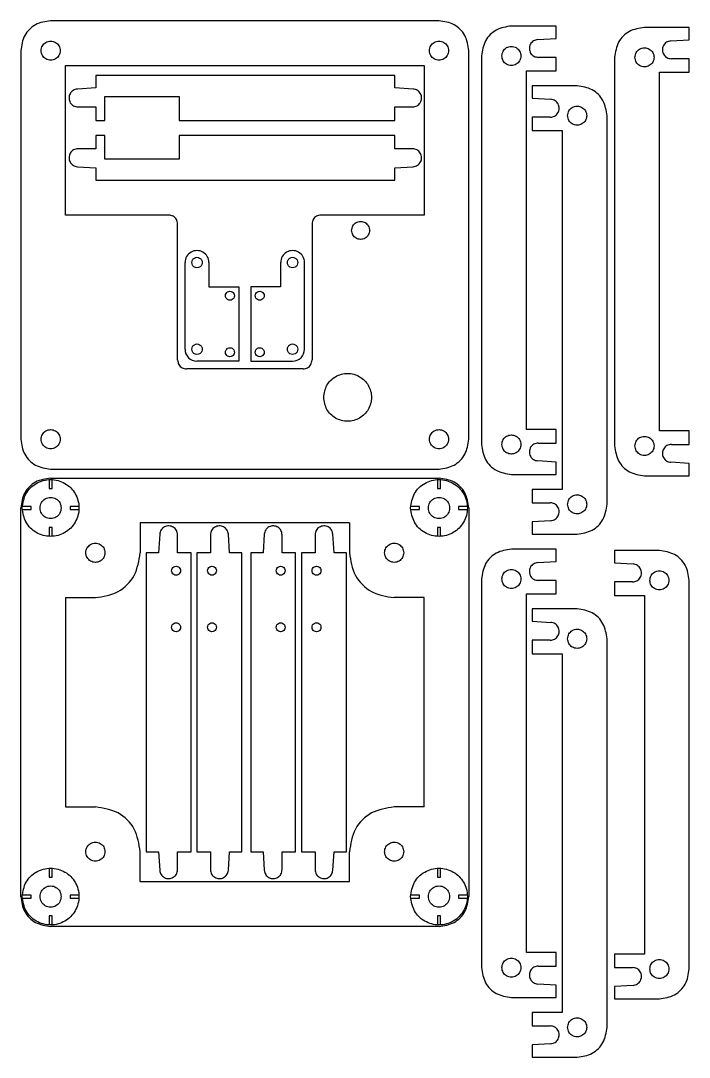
# Model space of a CAD drawing. Extents: x -26 to 428, y 50 to 398.
# Drawn here: x -26.1 to 197.5, y 50 to 396.5 of the extents above; entities that cross this region are included whole.
import ezdxf

# ---------------------------------------------------------------- set-up
doc = ezdxf.new("R2010")
doc.units = 0
doc.layers.get('0').update_dxf_attribs({"linetype": 'CONTINUOUS'})
doc.layers.add('ENGRAVE1', color=4, linetype='CONTINUOUS')
doc.layers.add('ENGRAVE2', color=3, linetype='CONTINUOUS')

msp = doc.modelspace()

# ---------------------------------------------------------------- linework, layer by layer
for p, q in [((113.79, 396.49), (-16.11, 396.49)), ((152.99, 394.73), (138, 394.73)), ((152.99, 390.59), (152.99, 394.73)), ((197.49, 394.26), (182.5, 394.26)), ((197.49, 390.13), (197.49, 394.26)), ((146.82, 390.23), (152.99, 390.59)), ((191.32, 389.76), (197.49, 390.13)), ((-26.1, 386.5), (-26.1, 256.6)), ((123.78, 256.6), (123.78, 386.5)), ((128.01, 384.74), (128.01, 254.84)), ((-11.11, 381.5), (108.79, 381.5)), ((-11.11, 331.55), (-11.11, 381.5)), ((108.79, 381.5), (108.79, 331.55)), ((152.99, 384.24), (147, 384.24)), ((152.99, 379.74), (152.99, 384.24)), ((172.51, 384.27), (172.51, 254.37)), ((197.49, 383.77), (191.49, 383.77)), ((197.49, 379.27), (197.49, 383.77)), ((98.97, 378.16), (-0.95, 378.16)), ((-0.95, 378.16), (-0.95, 374.03)), ((98.97, 374.03), (98.97, 378.16)), ((143, 259.84), (143, 379.74)), ((143, 379.74), (152.99, 379.74)), ((187.5, 259.37), (187.5, 379.27)), ((187.5, 379.27), (197.49, 379.27)), ((159.99, 374.75), (145, 374.75)), ((145, 374.75), (145, 370.61)), ((-0.95, 374.03), (-7.13, 373.66)), ((2.05, 363.17), (2.05, 371.17)), ((2.05, 371.17), (26.92, 371.17)), ((26.92, 371.17), (26.92, 363.17)), ((105.14, 373.66), (98.97, 374.03)), ((-6.95, 367.67), (-0.95, 367.67)), ((-0.95, 367.67), (-0.95, 363.17)), ((98.97, 363.17), (98.97, 367.67)), ((98.97, 367.67), (104.96, 367.67)), ((145, 370.61), (151.17, 370.24)), ((150.99, 364.25), (145, 364.25)), ((145, 364.25), (145, 359.76)), ((169.98, 234.86), (169.98, 364.75)), ((-0.95, 363.17), (2.05, 363.17)), ((26.92, 363.17), (98.97, 363.17)), ((2.05, 358.18), (-0.95, 358.18)), ((-0.95, 358.18), (-0.95, 353.68)), ((2.05, 350.18), (2.05, 358.18)), ((98.97, 358.18), (26.92, 358.18)), ((26.92, 358.18), (26.92, 350.18)), ((98.97, 353.68), (98.97, 358.18)), ((145, 359.76), (154.99, 359.76)), ((154.99, 359.76), (154.99, 239.85)), ((-0.95, 353.68), (-6.95, 353.68)), ((104.96, 353.68), (98.97, 353.68)), ((26.92, 350.18), (2.05, 350.18)), ((-7.13, 347.69), (-0.95, 347.32)), ((-0.95, 347.32), (-0.95, 343.19)), ((98.97, 347.32), (105.14, 347.69)), ((98.97, 343.19), (98.97, 347.32)), ((-0.95, 343.19), (98.97, 343.19)), ((23.36, 331.55), (-11.11, 331.55)), ((108.79, 331.55), (74.32, 331.55)), ((26.36, 283.08), (26.36, 328.55)), ((71.32, 328.55), (71.32, 283.08)), ((28.86, 286.69), (28.86, 315.67)), ((36.85, 315.67), (36.85, 307.56)), ((60.83, 315.67), (60.83, 307.56)), ((68.82, 286.69), (68.82, 315.67)), ((36.85, 307.56), (46.84, 307.56)), ((46.84, 307.56), (46.84, 282.69)), ((60.83, 307.56), (50.84, 307.56)), ((50.84, 307.56), (50.84, 282.69)), ((46.84, 282.69), (32.85, 282.69)), ((50.84, 282.69), (64.83, 282.69)), ((68.33, 280.09), (29.36, 280.09)), ((152.99, 259.84), (143, 259.84)), ((152.99, 255.34), (152.99, 259.84)), ((197.49, 259.37), (187.5, 259.37)), ((197.49, 254.87), (197.49, 259.37)), ((147, 255.34), (152.99, 255.34)), ((191.49, 254.87), (197.49, 254.87)), ((-16.11, 246.61), (113.79, 246.61)), ((152.99, 248.98), (146.82, 249.35)), ((152.99, 244.85), (152.99, 248.98)), ((197.49, 248.52), (191.32, 248.88)), ((197.49, 244.38), (197.49, 248.52)), ((-16.61, 243.1), (-16.61, 240.12)), ((-16.11, 243.62), (113.79, 243.62)), ((-15.61, 240.12), (-15.61, 243.1)), ((113.29, 243.1), (113.29, 240.12)), ((114.29, 240.12), (114.29, 243.1)), ((138, 244.85), (152.99, 244.85)), ((182.5, 244.38), (197.49, 244.38)), ((-16.61, 240.12), (-15.61, 240.12)), ((113.29, 240.12), (114.29, 240.12)), ((154.99, 239.85), (145, 239.85)), ((145, 239.85), (145, 235.36)), ((-26.1, 103.73), (-26.1, 233.62)), ((-22.6, 234.12), (-25.59, 234.12)), ((-25.59, 233.12), (-22.6, 233.12)), ((-22.6, 233.12), (-22.6, 234.12)), ((-6.63, 234.12), (-9.61, 234.12)), ((-9.61, 234.12), (-9.61, 233.12)), ((-9.61, 233.12), (-6.63, 233.12)), ((107.29, 234.12), (104.31, 234.12)), ((104.31, 233.12), (107.29, 233.12)), ((107.29, 233.12), (107.29, 234.12)), ((123.27, 234.12), (120.28, 234.12)), ((120.28, 234.12), (120.28, 233.12)), ((120.28, 233.12), (123.27, 233.12)), ((123.78, 233.62), (123.78, 103.73)), ((145, 235.36), (150.99, 235.36)), ((151.17, 229.37), (145, 229)), ((145, 229), (145, 224.87)), ((-15.61, 227.13), (-16.61, 227.13)), ((-16.61, 227.13), (-16.61, 224.14)), ((-15.61, 224.14), (-15.61, 227.13)), ((83.81, 228.63), (13.87, 228.63)), ((13.87, 228.63), (13.87, 218.64)), ((83.81, 228.63), (83.81, 218.64)), ((114.29, 227.13), (113.29, 227.13)), ((113.29, 227.13), (113.29, 224.14)), ((114.29, 224.14), (114.29, 227.13)), ((20.37, 224.81), (20, 218.64)), ((26.36, 218.64), (26.36, 224.63)), ((37.35, 224.63), (37.35, 218.64)), ((43.71, 218.64), (43.34, 224.81)), ((55.34, 224.81), (54.97, 218.64)), ((61.33, 218.64), (61.33, 224.63)), ((72.32, 224.63), (72.32, 218.64)), ((78.68, 218.64), (78.31, 224.81)), ((145, 224.87), (159.99, 224.87)), ((20, 218.64), (15.87, 218.64)), ((15.87, 218.64), (15.87, 118.72)), ((30.86, 218.64), (26.36, 218.64)), ((30.86, 118.72), (30.86, 218.64)), ((37.35, 218.64), (32.85, 218.64)), ((32.85, 218.64), (32.85, 118.72)), ((47.84, 218.64), (43.71, 218.64)), ((47.84, 118.72), (47.84, 218.64)), ((54.97, 218.64), (50.84, 218.64)), ((50.84, 218.64), (50.84, 118.72)), ((65.83, 218.64), (61.33, 218.64)), ((65.83, 118.72), (65.83, 218.64)), ((72.32, 218.64), (67.83, 218.64)), ((67.83, 218.64), (67.83, 118.72)), ((82.81, 218.64), (78.68, 218.64)), ((82.81, 118.72), (82.81, 218.64)), ((152.99, 219.87), (138, 219.87)), ((152.99, 215.73), (152.99, 219.87)), ((187.5, 219.4), (172.51, 219.4)), ((172.51, 219.4), (172.51, 215.27)), ((146.82, 215.37), (152.99, 215.73)), ((172.51, 215.27), (178.68, 214.9)), ((128.01, 209.88), (128.01, 79.98)), ((152.99, 209.38), (147, 209.38)), ((152.99, 204.88), (152.99, 209.38)), ((178.5, 208.91), (172.51, 208.91)), ((172.51, 208.91), (172.51, 204.41)), ((197.49, 79.51), (197.49, 209.41)), ((143, 84.98), (143, 204.88)), ((143, 204.88), (152.99, 204.88)), ((-11.11, 203.65), (-11.11, 133.7)), ((-11.11, 203.65), (-1.12, 203.65)), ((108.79, 203.65), (98.8, 203.65)), ((108.79, 133.7), (108.79, 203.65)), ((172.51, 204.41), (182.5, 204.41)), ((182.5, 204.41), (182.5, 84.51)), ((159.99, 199.88), (145, 199.88)), ((145, 199.88), (145, 195.75)), ((145, 195.75), (151.17, 195.38)), ((150.99, 189.39), (145, 189.39)), ((145, 189.39), (145, 184.9)), ((169.98, 60), (169.98, 189.89)), ((145, 184.9), (154.99, 184.9)), ((154.99, 184.9), (154.99, 64.99)), ((-11.11, 133.7), (-1.12, 133.7)), ((108.79, 133.7), (98.8, 133.7)), ((13.87, 108.72), (13.87, 118.72)), ((15.87, 118.72), (20, 118.72)), ((20, 118.72), (20.37, 112.54)), ((26.36, 112.72), (26.36, 118.72)), ((26.36, 118.72), (30.86, 118.72)), ((32.85, 118.72), (37.35, 118.72)), ((37.35, 118.72), (37.35, 112.72)), ((43.34, 112.54), (43.71, 118.72)), ((43.71, 118.72), (47.84, 118.72)), ((50.84, 118.72), (54.97, 118.72)), ((54.97, 118.72), (55.34, 112.54)), ((61.33, 112.72), (61.33, 118.72)), ((61.33, 118.72), (65.83, 118.72)), ((67.83, 118.72), (72.32, 118.72)), ((72.32, 118.72), (72.32, 112.72)), ((78.31, 112.54), (78.68, 118.72)), ((78.68, 118.72), (82.81, 118.72)), ((83.81, 108.72), (83.81, 118.72)), ((-16.61, 113.21), (-16.61, 110.22)), ((-15.61, 110.22), (-15.61, 113.21)), ((113.29, 113.21), (113.29, 110.22)), ((114.29, 110.22), (114.29, 113.21)), ((-16.61, 110.22), (-15.61, 110.22)), ((13.87, 108.72), (83.81, 108.72)), ((113.29, 110.22), (114.29, 110.22)), ((-22.6, 104.23), (-25.59, 104.23)), ((-22.6, 103.23), (-22.6, 104.23)), ((-6.63, 104.23), (-9.61, 104.23)), ((-9.61, 104.23), (-9.61, 103.23)), ((107.29, 104.23), (104.31, 104.23)), ((107.29, 103.23), (107.29, 104.23)), ((123.27, 104.23), (120.28, 104.23)), ((120.28, 104.23), (120.28, 103.23)), ((-25.59, 103.23), (-22.6, 103.23)), ((-9.61, 103.23), (-6.63, 103.23)), ((104.31, 103.23), (107.29, 103.23)), ((120.28, 103.23), (123.27, 103.23)), ((-15.61, 97.23), (-16.61, 97.23)), ((-16.61, 97.23), (-16.61, 94.25)), ((-15.61, 94.25), (-15.61, 97.23)), ((114.29, 97.23), (113.29, 97.23)), ((113.29, 97.23), (113.29, 94.25)), ((114.29, 94.25), (114.29, 97.23)), ((113.79, 93.74), (-16.11, 93.74)), ((152.99, 84.98), (143, 84.98)), ((152.99, 80.48), (152.99, 84.98)), ((182.5, 84.51), (172.51, 84.51)), ((172.51, 84.51), (172.51, 80.01)), ((147, 80.48), (152.99, 80.48)), ((172.51, 80.01), (178.5, 80.01)), ((152.99, 74.12), (146.82, 74.49)), ((152.99, 69.99), (152.99, 74.12)), ((178.68, 74.02), (172.51, 73.65)), ((172.51, 73.65), (172.51, 69.52)), ((138, 69.99), (152.99, 69.99)), ((172.51, 69.52), (187.5, 69.52)), ((154.99, 64.99), (145, 64.99)), ((145, 64.99), (145, 60.5)), ((145, 60.5), (150.99, 60.5)), ((151.17, 54.51), (145, 54.14)), ((145, 54.14), (145, 50)), ((145, 50), (159.99, 50))]:
    msp.add_line(p, q)
at = {"linetype": 'BYBLOCK'}
for centre, radius, start, end in [((32.85, 315.67), 3.99, 359.986, 180.0139), ((64.83, 315.67), 3.99, 359.986, 180.0139), ((32.85, 286.69), 4, 180.014, 269.986), ((64.83, 286.69), 4, 269.986, 359.986)]:
    msp.add_arc(centre, radius, start, end, dxfattribs=at)
for points, knots in [([(-16.11, 396.49), (-17.86, 396.22), (-21.31, 395.68), (-25.28, 391.7), (-25.83, 388.25), (-26.1, 386.5)], [0, 0, 0, 0, 5.224787, 10.294608, 15.519396, 15.519396, 15.519396, 15.519396]), ([(123.78, 386.5), (123.51, 388.25), (122.97, 391.7), (118.99, 395.68), (115.54, 396.22), (113.79, 396.49)], [0, 0, 0, 0, 5.224788, 10.29461, 15.519396, 15.519396, 15.519396, 15.519396]), ([(138, 394.73), (136.25, 394.46), (132.8, 393.91), (128.83, 389.94), (128.29, 386.49), (128.01, 384.74)], [0, 0, 0, 0, 5.224785, 10.294607, 15.519395, 15.519395, 15.519395, 15.519395]), ([(182.5, 394.26), (180.75, 393.99), (177.3, 393.44), (173.32, 389.47), (172.78, 386.02), (172.51, 384.27)], [0, 0, 0, 0, 5.224788, 10.294609, 15.519396, 15.519396, 15.519396, 15.519396]), ([(-19.3, 386.5), (-19.22, 385.94), (-19.04, 384.83), (-17.77, 383.61), (-16.11, 383.15), (-14.43, 383.61), (-13.21, 384.83), (-12.76, 386.5), (-13.21, 388.18), (-14.43, 389.4), (-16.11, 389.85), (-17.77, 389.4), (-19.04, 388.18), (-19.22, 387.07), (-19.3, 386.5)], [0, 0, 0, 0, 1.671345, 3.293113, 4.964454, 6.635795, 8.257564, 9.928909, 11.600254, 13.222023, 14.893363, 16.564705, 18.186473, 19.857818, 19.857818, 19.857818, 19.857818]), ([(110.59, 386.5), (110.68, 385.94), (110.85, 384.83), (112.13, 383.61), (113.79, 383.15), (115.46, 383.61), (116.69, 384.83), (117.14, 386.5), (116.69, 388.18), (115.46, 389.4), (113.79, 389.85), (112.13, 389.4), (110.85, 388.18), (110.68, 387.07), (110.59, 386.5)], [0, 0, 0, 0, 1.671345, 3.293112, 4.964455, 6.635798, 8.257565, 9.92891, 11.600255, 13.222023, 14.893366, 16.564709, 18.186477, 19.857822, 19.857822, 19.857822, 19.857822]), ([(146.82, 390.23), (146.31, 390.12), (145.3, 389.9), (144.23, 388.68), (143.86, 387.14), (144.32, 385.62), (145.46, 384.47), (146.48, 384.32), (147, 384.24)], [0, 0, 0, 0, 1.537983, 3.031807, 4.56979, 6.107774, 7.601598, 9.139581, 9.139581, 9.139581, 9.139581]), ([(191.32, 389.76), (190.8, 389.65), (189.79, 389.43), (188.72, 388.22), (188.36, 386.67), (188.81, 385.16), (189.95, 384), (190.98, 383.85), (191.49, 383.77)], [0, 0, 0, 0, 1.537983, 3.031807, 4.56979, 6.107773, 7.601597, 9.13958, 9.13958, 9.13958, 9.13958]), ([(134.81, 384.74), (134.9, 384.17), (135.07, 383.06), (136.34, 381.84), (138, 381.39), (139.68, 381.84), (140.9, 383.06), (141.35, 384.74), (140.9, 386.41), (139.68, 387.63), (138, 388.09), (136.34, 387.63), (135.07, 386.41), (134.9, 385.3), (134.81, 384.74)], [0, 0, 0, 0, 1.671345, 3.293112, 4.964455, 6.6358, 8.257566, 9.928911, 11.600255, 13.222023, 14.893367, 16.564709, 18.186478, 19.857822, 19.857822, 19.857822, 19.857822]), ([(179.3, 384.27), (179.39, 383.71), (179.57, 382.59), (180.84, 381.37), (182.5, 380.92), (184.18, 381.37), (185.4, 382.59), (185.85, 384.27), (185.4, 385.94), (184.18, 387.16), (182.5, 387.62), (180.84, 387.16), (179.57, 385.94), (179.39, 384.83), (179.3, 384.27)], [0, 0, 0, 0, 1.671345, 3.293112, 4.964457, 6.635802, 8.257569, 9.928913, 11.600258, 13.222024, 14.893369, 16.564714, 18.186481, 19.857825, 19.857825, 19.857825, 19.857825]), ([(169.98, 364.75), (169.71, 366.5), (169.16, 369.95), (165.19, 373.93), (161.74, 374.47), (159.99, 374.75)], [0, 0, 0, 0, 5.224788, 10.294609, 15.519397, 15.519397, 15.519397, 15.519397]), ([(-7.13, 373.66), (-7.64, 373.55), (-8.65, 373.33), (-9.72, 372.12), (-10.08, 370.57), (-9.63, 369.06), (-8.49, 367.9), (-7.47, 367.75), (-6.95, 367.67)], [0, 0, 0, 0, 1.537981, 3.031807, 4.56979, 6.107772, 7.601596, 9.139578, 9.139578, 9.139578, 9.139578]), ([(104.96, 367.67), (105.48, 367.75), (106.5, 367.9), (107.64, 369.06), (108.1, 370.57), (107.74, 372.12), (106.67, 373.33), (105.65, 373.55), (105.14, 373.66)], [0, 0, 0, 0, 1.537985, 3.031809, 4.569789, 6.107773, 7.601599, 9.139585, 9.139585, 9.139585, 9.139585]), ([(151, 364.25), (151.51, 364.33), (152.54, 364.49), (153.68, 365.64), (154.13, 367.16), (153.77, 368.7), (152.7, 369.92), (151.69, 370.13), (151.17, 370.24)], [0, 0, 0, 0, 1.537977, 3.031796, 4.569773, 6.10775, 7.601569, 9.139547, 9.139547, 9.139547, 9.139547]), ([(156.79, 364.75), (156.88, 364.19), (157.05, 363.08), (158.32, 361.86), (159.98, 361.4), (161.66, 361.86), (162.88, 363.08), (163.34, 364.75), (162.88, 366.43), (161.66, 367.65), (159.98, 368.1), (158.32, 367.65), (157.05, 366.43), (156.88, 365.32), (156.79, 364.75)], [0, 0, 0, 0, 1.671345, 3.293111, 4.964456, 6.6358, 8.257567, 9.928912, 11.600257, 13.222024, 14.893369, 16.564714, 18.186481, 19.857825, 19.857825, 19.857825, 19.857825]), ([(-6.95, 353.68), (-7.47, 353.6), (-8.49, 353.45), (-9.63, 352.29), (-10.08, 350.78), (-9.72, 349.23), (-8.65, 348.02), (-7.64, 347.8), (-7.13, 347.69)], [0, 0, 0, 0, 1.537982, 3.031807, 4.569788, 6.107771, 7.601596, 9.139578, 9.139578, 9.139578, 9.139578]), ([(105.14, 347.69), (105.65, 347.8), (106.67, 348.02), (107.74, 349.23), (108.1, 350.78), (107.64, 352.29), (106.5, 353.45), (105.48, 353.6), (104.96, 353.68)], [0, 0, 0, 0, 1.537986, 3.031812, 4.569795, 6.107776, 7.6016, 9.139586, 9.139586, 9.139586, 9.139586]), ([(26.36, 328.55), (26.28, 329.07), (26.11, 330.11), (24.92, 331.3), (23.89, 331.46), (23.36, 331.55)], [0, 0, 0, 0, 1.567493, 3.088487, 4.655973, 4.655973, 4.655973, 4.655973]), ([(74.32, 331.55), (73.8, 331.46), (72.76, 331.3), (71.57, 330.11), (71.41, 329.07), (71.32, 328.55)], [0, 0, 0, 0, 1.567486, 3.08848, 4.655973, 4.655973, 4.655973, 4.655973]), ([(84.56, 326.41), (84.65, 325.88), (84.81, 324.84), (86, 323.69), (87.56, 323.27), (89.13, 323.69), (90.28, 324.84), (90.7, 326.41), (90.28, 327.98), (89.13, 329.13), (87.56, 329.55), (86, 329.13), (84.81, 327.98), (84.65, 326.94), (84.56, 326.41)], [0, 0, 0, 0, 1.567494, 3.088487, 4.655973, 6.223459, 7.744452, 9.311946, 10.879439, 12.400433, 13.967918, 15.535404, 17.056398, 18.623891, 18.623891, 18.623891, 18.623891]), ([(31.11, 315.67), (31.15, 315.36), (31.25, 314.75), (31.95, 314.08), (32.85, 313.84), (33.77, 314.08), (34.44, 314.75), (34.69, 315.67), (34.44, 316.58), (33.77, 317.25), (32.85, 317.5), (31.95, 317.25), (31.25, 316.58), (31.15, 315.98), (31.11, 315.67)], [0, 0, 0, 0, 0.913811, 1.800526, 2.714342, 3.628159, 4.514873, 5.428684, 6.342496, 7.229209, 8.143027, 9.056843, 9.943557, 10.857369, 10.857369, 10.857369, 10.857369]), ([(66.58, 315.67), (66.53, 315.98), (66.43, 316.58), (65.74, 317.25), (64.83, 317.5), (63.91, 317.25), (63.25, 316.58), (63, 315.67), (63.25, 314.75), (63.91, 314.08), (64.83, 313.84), (65.74, 314.08), (66.43, 314.75), (66.53, 315.36), (66.58, 315.67)], [0, 0, 0, 0, 0.913812, 1.800525, 2.714342, 3.628159, 4.514872, 5.428684, 6.342495, 7.229209, 8.143026, 9.056843, 9.943557, 10.857368, 10.857368, 10.857368, 10.857368]), ([(45.34, 304.57), (45.3, 304.83), (45.22, 305.35), (44.62, 305.93), (43.85, 306.14), (43.06, 305.93), (42.49, 305.35), (42.28, 304.57), (42.49, 303.78), (43.06, 303.21), (43.85, 303), (44.62, 303.21), (45.22, 303.78), (45.3, 304.3), (45.34, 304.57)], [0, 0, 0, 0, 0.783486, 1.543738, 2.327228, 3.110718, 3.87097, 4.654456, 5.437942, 6.198194, 6.981684, 7.765174, 8.525425, 9.308911, 9.308911, 9.308911, 9.308911]), ([(52.34, 304.57), (52.38, 304.3), (52.46, 303.78), (53.06, 303.21), (53.84, 303), (54.62, 303.21), (55.19, 303.78), (55.41, 304.57), (55.19, 305.35), (54.62, 305.93), (53.84, 306.14), (53.06, 305.93), (52.46, 305.35), (52.38, 304.83), (52.34, 304.57)], [0, 0, 0, 0, 0.783486, 1.543738, 2.327228, 3.110718, 3.870969, 4.654455, 5.437942, 6.198193, 6.981683, 7.765174, 8.525425, 9.308911, 9.308911, 9.308911, 9.308911]), ([(31.11, 286.69), (31.15, 286.38), (31.25, 285.78), (31.95, 285.11), (32.85, 284.86), (33.77, 285.11), (34.44, 285.78), (34.69, 286.69), (34.44, 287.61), (33.77, 288.28), (32.85, 288.52), (31.95, 288.28), (31.25, 287.61), (31.15, 287), (31.11, 286.69)], [0, 0, 0, 0, 0.913811, 1.800526, 2.714342, 3.62816, 4.514874, 5.428685, 6.342495, 7.229209, 8.143027, 9.056843, 9.943558, 10.857369, 10.857369, 10.857369, 10.857369]), ([(66.58, 286.69), (66.53, 287), (66.43, 287.61), (65.74, 288.28), (64.83, 288.52), (63.91, 288.28), (63.25, 287.61), (63, 286.69), (63.25, 285.78), (63.91, 285.11), (64.83, 284.86), (65.74, 285.11), (66.43, 285.78), (66.53, 286.38), (66.58, 286.69)], [0, 0, 0, 0, 0.913811, 1.800525, 2.714341, 3.628159, 4.514873, 5.428684, 6.342495, 7.229209, 8.143026, 9.056843, 9.943557, 10.857368, 10.857368, 10.857368, 10.857368]), ([(45.34, 285.69), (45.3, 285.96), (45.22, 286.48), (44.62, 287.05), (43.85, 287.26), (43.06, 287.05), (42.49, 286.48), (42.28, 285.69), (42.49, 284.91), (43.06, 284.34), (43.85, 284.12), (44.62, 284.34), (45.22, 284.91), (45.3, 285.43), (45.34, 285.69)], [0, 0, 0, 0, 0.783486, 1.543738, 2.327227, 3.110718, 3.870969, 4.654455, 5.437942, 6.198193, 6.981684, 7.765174, 8.525425, 9.308911, 9.308911, 9.308911, 9.308911]), ([(52.34, 285.69), (52.38, 285.43), (52.46, 284.91), (53.06, 284.34), (53.84, 284.12), (54.62, 284.34), (55.19, 284.91), (55.41, 285.69), (55.19, 286.48), (54.62, 287.05), (53.84, 287.26), (53.06, 287.05), (52.46, 286.48), (52.38, 285.96), (52.34, 285.69)], [0, 0, 0, 0, 0.783486, 1.543738, 2.327228, 3.110718, 3.87097, 4.654456, 5.437942, 6.198194, 6.981683, 7.765174, 8.525425, 9.308911, 9.308911, 9.308911, 9.308911]), ([(26.36, 283.09), (26.44, 282.56), (26.6, 281.53), (27.8, 280.33), (28.83, 280.17), (29.36, 280.09)], [0, 0, 0, 0, 1.567487, 3.088483, 4.65597, 4.65597, 4.65597, 4.65597]), ([(68.33, 280.09), (68.85, 280.17), (69.89, 280.33), (71.08, 281.53), (71.24, 282.56), (71.32, 283.09)], [0, 0, 0, 0, 1.567487, 3.088484, 4.655971, 4.655971, 4.655971, 4.655971]), ([(75.22, 270.6), (75.44, 269.19), (75.87, 266.41), (79.06, 263.35), (83.21, 262.22), (87.4, 263.35), (90.46, 266.41), (91.59, 270.6), (90.46, 274.78), (87.4, 277.84), (83.21, 278.97), (79.06, 277.84), (75.87, 274.78), (75.44, 272), (75.22, 270.6)], [0, 0, 0, 0, 4.179122, 8.234286, 12.413401, 16.592517, 20.647681, 24.826803, 29.005926, 33.06109, 37.240205, 41.41932, 45.474484, 49.653607, 49.653607, 49.653607, 49.653607]), ([(-26.1, 256.61), (-25.83, 254.85), (-25.28, 251.4), (-21.31, 247.43), (-17.86, 246.89), (-16.11, 246.61)], [0, 0, 0, 0, 5.224787, 10.294608, 15.519395, 15.519395, 15.519395, 15.519395]), ([(-19.3, 256.61), (-19.22, 256.04), (-19.04, 254.93), (-17.77, 253.71), (-16.11, 253.26), (-14.43, 253.71), (-13.21, 254.93), (-12.76, 256.61), (-13.21, 258.28), (-14.43, 259.5), (-16.11, 259.95), (-17.77, 259.5), (-19.04, 258.28), (-19.22, 257.17), (-19.3, 256.61)], [0, 0, 0, 0, 1.671345, 3.293113, 4.964454, 6.635795, 8.257564, 9.928909, 11.600254, 13.222023, 14.893363, 16.564705, 18.186474, 19.857819, 19.857819, 19.857819, 19.857819]), ([(110.59, 256.61), (110.68, 256.04), (110.85, 254.93), (112.13, 253.71), (113.79, 253.26), (115.46, 253.71), (116.69, 254.93), (117.14, 256.61), (116.69, 258.28), (115.46, 259.5), (113.79, 259.95), (112.13, 259.5), (110.85, 258.28), (110.68, 257.17), (110.59, 256.61)], [0, 0, 0, 0, 1.671345, 3.293112, 4.964455, 6.635798, 8.257565, 9.92891, 11.600255, 13.222023, 14.893367, 16.564709, 18.186477, 19.857822, 19.857822, 19.857822, 19.857822]), ([(113.79, 246.61), (115.54, 246.89), (118.99, 247.43), (122.97, 251.4), (123.51, 254.85), (123.78, 256.61)], [0, 0, 0, 0, 5.224786, 10.294608, 15.519395, 15.519395, 15.519395, 15.519395]), ([(134.81, 254.84), (134.9, 254.28), (135.07, 253.17), (136.34, 251.95), (138, 251.49), (139.68, 251.95), (140.9, 253.17), (141.35, 254.84), (140.9, 256.52), (139.68, 257.74), (138, 258.19), (136.34, 257.74), (135.07, 256.52), (134.9, 255.4), (134.81, 254.84)], [0, 0, 0, 0, 1.671345, 3.293112, 4.964455, 6.6358, 8.257566, 9.928911, 11.600255, 13.222023, 14.893367, 16.56471, 18.186478, 19.857823, 19.857823, 19.857823, 19.857823]), ([(179.3, 254.37), (179.39, 253.81), (179.57, 252.7), (180.84, 251.48), (182.5, 251.02), (184.18, 251.48), (185.4, 252.7), (185.85, 254.37), (185.4, 256.05), (184.18, 257.27), (182.5, 257.72), (180.84, 257.27), (179.57, 256.05), (179.39, 254.94), (179.3, 254.37)], [0, 0, 0, 0, 1.671345, 3.293112, 4.964456, 6.635801, 8.257567, 9.928912, 11.600257, 13.222024, 14.893368, 16.564712, 18.18648, 19.857825, 19.857825, 19.857825, 19.857825]), ([(128.01, 254.84), (128.29, 253.09), (128.83, 249.64), (132.8, 245.66), (136.25, 245.12), (138, 244.85)], [0, 0, 0, 0, 5.224787, 10.294609, 15.519394, 15.519394, 15.519394, 15.519394]), ([(147, 255.34), (146.48, 255.26), (145.46, 255.11), (144.32, 253.95), (143.86, 252.44), (144.23, 250.89), (145.3, 249.68), (146.31, 249.46), (146.82, 249.35)], [0, 0, 0, 0, 1.537977, 3.031796, 4.569773, 6.10775, 7.601569, 9.139546, 9.139546, 9.139546, 9.139546]), ([(172.51, 254.37), (172.78, 252.62), (173.32, 249.17), (177.3, 245.2), (180.75, 244.66), (182.5, 244.38)], [0, 0, 0, 0, 5.224788, 10.294608, 15.519396, 15.519396, 15.519396, 15.519396]), ([(191.49, 254.87), (190.98, 254.79), (189.95, 254.64), (188.81, 253.49), (188.36, 251.97), (188.72, 250.43), (189.79, 249.21), (190.8, 248.99), (191.32, 248.88)], [0, 0, 0, 0, 1.537977, 3.031796, 4.569774, 6.107751, 7.601569, 9.139547, 9.139547, 9.139547, 9.139547]), ([(-16.11, 243.62), (-17.86, 243.34), (-21.31, 242.8), (-25.28, 238.83), (-25.83, 235.38), (-26.1, 233.63)], [0, 0, 0, 0, 5.224787, 10.294608, 15.519396, 15.519396, 15.519396, 15.519396]), ([(123.78, 233.63), (123.51, 235.38), (122.97, 238.83), (118.99, 242.8), (115.54, 243.34), (113.79, 243.62)], [0, 0, 0, 0, 5.224787, 10.294608, 15.519396, 15.519396, 15.519396, 15.519396]), ([(-12.56, 233.63), (-12.66, 234.25), (-12.85, 235.48), (-14.26, 236.84), (-16.1, 237.34), (-17.97, 236.84), (-19.32, 235.48), (-19.82, 233.63), (-19.32, 231.77), (-17.97, 230.41), (-16.1, 229.91), (-14.26, 230.41), (-12.85, 231.77), (-12.66, 233), (-12.56, 233.63)], [0, 0, 0, 0, 1.854608, 3.654217, 5.50883, 7.363444, 9.163053, 11.017661, 12.872269, 14.671878, 16.526492, 18.381105, 20.180714, 22.035322, 22.035322, 22.035322, 22.035322]), ([(117.34, 233.63), (117.24, 234.25), (117.05, 235.48), (115.63, 236.84), (113.79, 237.34), (111.93, 236.84), (110.58, 235.48), (110.07, 233.63), (110.58, 231.77), (111.93, 230.41), (113.79, 229.91), (115.63, 230.41), (117.05, 231.77), (117.24, 233), (117.34, 233.63)], [0, 0, 0, 0, 1.854608, 3.654218, 5.50883, 7.363442, 9.163051, 11.017659, 12.872267, 14.671877, 16.526488, 18.3811, 20.18071, 22.035318, 22.035318, 22.035318, 22.035318]), ([(156.79, 234.86), (156.88, 234.29), (157.05, 233.18), (158.32, 231.96), (159.98, 231.51), (161.66, 231.96), (162.88, 233.18), (163.34, 234.86), (162.88, 236.53), (161.66, 237.75), (159.98, 238.21), (158.32, 237.75), (157.05, 236.53), (156.88, 235.42), (156.79, 234.86)], [0, 0, 0, 0, 1.671345, 3.293111, 4.964456, 6.6358, 8.257567, 9.928912, 11.600257, 13.222024, 14.893368, 16.564713, 18.186479, 19.857824, 19.857824, 19.857824, 19.857824]), ([(151.17, 229.37), (151.69, 229.48), (152.7, 229.69), (153.77, 230.91), (154.13, 232.45), (153.68, 233.97), (152.54, 235.12), (151.51, 235.28), (151, 235.36)], [0, 0, 0, 0, 1.537983, 3.031807, 4.569789, 6.107772, 7.601597, 9.13958, 9.13958, 9.13958, 9.13958]), ([(159.99, 224.87), (161.74, 225.14), (165.19, 225.68), (169.16, 229.66), (169.71, 233.11), (169.98, 234.86)], [0, 0, 0, 0, 5.224788, 10.294608, 15.519396, 15.519396, 15.519396, 15.519396]), ([(26.36, 224.63), (26.28, 225.15), (26.12, 226.17), (24.97, 227.31), (23.45, 227.77), (21.91, 227.4), (20.7, 226.33), (20.48, 225.32), (20.37, 224.81)], [0, 0, 0, 0, 1.537987, 3.031812, 4.569791, 6.107778, 7.601604, 9.139588, 9.139588, 9.139588, 9.139588]), ([(43.34, 224.81), (43.23, 225.32), (43.01, 226.33), (41.8, 227.4), (40.25, 227.77), (38.74, 227.31), (37.59, 226.17), (37.43, 225.15), (37.35, 224.63)], [0, 0, 0, 0, 1.537984, 3.03181, 4.569797, 6.107777, 7.601601, 9.139589, 9.139589, 9.139589, 9.139589]), ([(61.33, 224.63), (61.25, 225.15), (61.1, 226.17), (59.94, 227.31), (58.43, 227.77), (56.88, 227.4), (55.67, 226.33), (55.45, 225.32), (55.34, 224.81)], [0, 0, 0, 0, 1.537987, 3.031813, 4.569792, 6.107778, 7.601604, 9.139588, 9.139588, 9.139588, 9.139588]), ([(78.31, 224.81), (78.2, 225.32), (77.99, 226.33), (76.77, 227.4), (75.23, 227.77), (73.71, 227.31), (72.56, 226.17), (72.4, 225.15), (72.32, 224.63)], [0, 0, 0, 0, 1.537984, 3.03181, 4.569797, 6.107779, 7.601603, 9.13959, 9.13959, 9.13959, 9.13959]), ([(2.08, 218.64), (1.99, 219.2), (1.82, 220.31), (0.54, 221.53), (-1.12, 221.99), (-2.79, 221.53), (-4.01, 220.31), (-4.47, 218.64), (-4.01, 216.96), (-2.79, 215.74), (-1.12, 215.29), (0.54, 215.74), (1.82, 216.96), (1.99, 218.07), (2.08, 218.64)], [0, 0, 0, 0, 1.671345, 3.293114, 4.964455, 6.635796, 8.257565, 9.928909, 11.600254, 13.222022, 14.893364, 16.564705, 18.186473, 19.857818, 19.857818, 19.857818, 19.857818]), ([(102, 218.64), (101.91, 219.2), (101.74, 220.31), (100.47, 221.53), (98.81, 221.99), (97.13, 221.53), (95.91, 220.31), (95.45, 218.64), (95.91, 216.96), (97.13, 215.74), (98.81, 215.29), (100.47, 215.74), (101.74, 216.96), (101.91, 218.07), (102, 218.64)], [0, 0, 0, 0, 1.671345, 3.293113, 4.964455, 6.635798, 8.257566, 9.928911, 11.600255, 13.222023, 14.893366, 16.564709, 18.186476, 19.857821, 19.857821, 19.857821, 19.857821]), ([(-1.12, 203.65), (1.51, 204.06), (6.68, 204.87), (12.64, 210.84), (13.46, 216.01), (13.87, 218.64)], [0, 0, 0, 0, 7.836416, 15.440408, 23.276824, 23.276824, 23.276824, 23.276824]), ([(83.82, 218.64), (84.23, 216.01), (85.04, 210.84), (91, 204.87), (96.18, 204.06), (98.8, 203.65)], [0, 0, 0, 0, 7.836417, 15.440407, 23.276825, 23.276825, 23.276825, 23.276825]), ([(138, 219.87), (136.25, 219.6), (132.8, 219.05), (128.83, 215.08), (128.29, 211.63), (128.01, 209.88)], [0, 0, 0, 0, 5.224785, 10.294606, 15.519394, 15.519394, 15.519394, 15.519394]), ([(197.49, 209.41), (197.22, 211.16), (196.67, 214.61), (192.7, 218.59), (189.25, 219.13), (187.5, 219.4)], [0, 0, 0, 0, 5.224787, 10.294608, 15.519396, 15.519396, 15.519396, 15.519396]), ([(146.82, 215.37), (146.31, 215.26), (145.3, 215.04), (144.23, 213.83), (143.86, 212.28), (144.32, 210.76), (145.46, 209.61), (146.48, 209.46), (147, 209.38)], [0, 0, 0, 0, 1.537983, 3.031807, 4.56979, 6.107774, 7.601598, 9.139581, 9.139581, 9.139581, 9.139581]), ([(178.51, 208.91), (179.02, 208.99), (180.05, 209.15), (181.18, 210.3), (181.64, 211.82), (181.28, 213.36), (180.21, 214.57), (179.2, 214.79), (178.68, 214.9)], [0, 0, 0, 0, 1.537977, 3.031796, 4.569773, 6.10775, 7.60157, 9.139547, 9.139547, 9.139547, 9.139547]), ([(24.36, 212.64), (24.4, 212.38), (24.48, 211.86), (25.08, 211.28), (25.86, 211.07), (26.64, 211.28), (27.22, 211.86), (27.43, 212.64), (27.22, 213.43), (26.64, 214), (25.86, 214.21), (25.08, 214), (24.48, 213.43), (24.4, 212.9), (24.36, 212.64)], [0, 0, 0, 0, 0.783486, 1.543738, 2.327228, 3.110718, 3.870969, 4.654455, 5.437942, 6.198193, 6.981683, 7.765173, 8.525425, 9.308911, 9.308911, 9.308911, 9.308911]), ([(36.35, 212.64), (36.39, 212.38), (36.48, 211.86), (37.07, 211.28), (37.85, 211.07), (38.64, 211.28), (39.21, 211.86), (39.42, 212.64), (39.21, 213.43), (38.64, 214), (37.85, 214.21), (37.07, 214), (36.48, 213.43), (36.39, 212.9), (36.35, 212.64)], [0, 0, 0, 0, 0.783486, 1.543738, 2.327228, 3.110718, 3.870969, 4.654455, 5.437942, 6.198193, 6.981683, 7.765173, 8.525425, 9.308911, 9.308911, 9.308911, 9.308911]), ([(59.33, 212.64), (59.37, 212.38), (59.46, 211.86), (60.05, 211.28), (60.83, 211.07), (61.62, 211.28), (62.19, 211.86), (62.4, 212.64), (62.19, 213.43), (61.62, 214), (60.83, 214.21), (60.05, 214), (59.46, 213.43), (59.37, 212.9), (59.33, 212.64)], [0, 0, 0, 0, 0.783486, 1.543738, 2.327228, 3.110718, 3.87097, 4.654456, 5.437942, 6.198194, 6.981684, 7.765174, 8.525426, 9.308912, 9.308912, 9.308912, 9.308912]), ([(71.32, 212.64), (71.37, 212.38), (71.45, 211.86), (72.04, 211.28), (72.82, 211.07), (73.61, 211.28), (74.18, 211.86), (74.39, 212.64), (74.18, 213.43), (73.61, 214), (72.82, 214.21), (72.04, 214), (71.45, 213.43), (71.37, 212.9), (71.32, 212.64)], [0, 0, 0, 0, 0.783486, 1.543738, 2.327227, 3.110718, 3.870969, 4.654455, 5.437942, 6.198193, 6.981684, 7.765173, 8.525425, 9.308911, 9.308911, 9.308911, 9.308911]), ([(134.81, 209.88), (134.9, 209.31), (135.07, 208.2), (136.34, 206.98), (138, 206.53), (139.68, 206.98), (140.9, 208.2), (141.35, 209.88), (140.9, 211.55), (139.68, 212.77), (138, 213.23), (136.34, 212.77), (135.07, 211.55), (134.9, 210.44), (134.81, 209.88)], [0, 0, 0, 0, 1.671345, 3.293113, 4.964456, 6.6358, 8.257567, 9.928912, 11.600256, 13.222023, 14.893367, 16.56471, 18.186478, 19.857822, 19.857822, 19.857822, 19.857822]), ([(184.3, 209.41), (184.39, 208.85), (184.56, 207.74), (185.83, 206.51), (187.49, 206.06), (189.17, 206.51), (190.39, 207.74), (190.85, 209.41), (190.39, 211.08), (189.17, 212.31), (187.49, 212.76), (185.83, 212.31), (184.56, 211.08), (184.39, 209.97), (184.3, 209.41)], [0, 0, 0, 0, 1.671345, 3.293112, 4.964456, 6.635801, 8.257569, 9.928913, 11.600258, 13.222025, 14.89337, 16.564714, 18.186481, 19.857825, 19.857825, 19.857825, 19.857825]), ([(169.98, 189.89), (169.71, 191.64), (169.16, 195.09), (165.19, 199.07), (161.74, 199.61), (159.99, 199.89)], [0, 0, 0, 0, 5.224788, 10.294609, 15.519397, 15.519397, 15.519397, 15.519397]), ([(24.36, 193.77), (24.4, 193.5), (24.48, 192.98), (25.08, 192.41), (25.86, 192.2), (26.64, 192.41), (27.22, 192.98), (27.43, 193.77), (27.22, 194.55), (26.64, 195.12), (25.86, 195.34), (25.08, 195.12), (24.48, 194.55), (24.4, 194.03), (24.36, 193.77)], [0, 0, 0, 0, 0.783486, 1.543738, 2.327228, 3.110718, 3.87097, 4.654456, 5.437942, 6.198194, 6.981683, 7.765174, 8.525425, 9.308911, 9.308911, 9.308911, 9.308911]), ([(36.35, 193.77), (36.39, 193.5), (36.48, 192.98), (37.07, 192.41), (37.85, 192.2), (38.64, 192.41), (39.21, 192.98), (39.42, 193.77), (39.21, 194.55), (38.64, 195.12), (37.85, 195.34), (37.07, 195.12), (36.48, 194.55), (36.39, 194.03), (36.35, 193.77)], [0, 0, 0, 0, 0.783486, 1.543738, 2.327228, 3.110718, 3.87097, 4.654456, 5.437942, 6.198194, 6.981683, 7.765174, 8.525425, 9.308911, 9.308911, 9.308911, 9.308911]), ([(59.33, 193.77), (59.37, 193.5), (59.46, 192.98), (60.05, 192.41), (60.83, 192.2), (61.62, 192.41), (62.19, 192.98), (62.4, 193.77), (62.19, 194.55), (61.62, 195.12), (60.83, 195.34), (60.05, 195.12), (59.46, 194.55), (59.37, 194.03), (59.33, 193.77)], [0, 0, 0, 0, 0.783486, 1.543738, 2.327228, 3.110719, 3.87097, 4.654456, 5.437943, 6.198194, 6.981685, 7.765174, 8.525426, 9.308912, 9.308912, 9.308912, 9.308912]), ([(71.32, 193.77), (71.37, 193.5), (71.45, 192.98), (72.04, 192.41), (72.82, 192.2), (73.61, 192.41), (74.18, 192.98), (74.39, 193.77), (74.18, 194.55), (73.61, 195.12), (72.82, 195.34), (72.04, 195.12), (71.45, 194.55), (71.37, 194.03), (71.32, 193.77)], [0, 0, 0, 0, 0.783486, 1.543738, 2.327228, 3.110718, 3.87097, 4.654456, 5.437942, 6.198194, 6.981684, 7.765174, 8.525425, 9.308911, 9.308911, 9.308911, 9.308911]), ([(151, 189.39), (151.51, 189.47), (152.54, 189.63), (153.68, 190.78), (154.13, 192.3), (153.77, 193.84), (152.7, 195.06), (151.69, 195.28), (151.17, 195.38)], [0, 0, 0, 0, 1.537977, 3.031796, 4.569773, 6.10775, 7.601569, 9.139547, 9.139547, 9.139547, 9.139547]), ([(156.79, 189.89), (156.88, 189.33), (157.05, 188.22), (158.32, 187), (159.98, 186.54), (161.66, 187), (162.88, 188.22), (163.34, 189.89), (162.88, 191.57), (161.66, 192.79), (159.98, 193.24), (158.32, 192.79), (157.05, 191.57), (156.88, 190.46), (156.79, 189.89)], [0, 0, 0, 0, 1.671345, 3.293111, 4.964456, 6.6358, 8.257567, 9.928912, 11.600257, 13.222024, 14.893369, 16.564714, 18.186481, 19.857825, 19.857825, 19.857825, 19.857825]), ([(13.87, 118.72), (13.46, 121.34), (12.64, 126.52), (6.68, 132.48), (1.51, 133.29), (-1.12, 133.7)], [0, 0, 0, 0, 7.836417, 15.440409, 23.276825, 23.276825, 23.276825, 23.276825]), ([(98.8, 133.7), (96.18, 133.29), (91, 132.48), (85.04, 126.52), (84.23, 121.34), (83.82, 118.72)], [0, 0, 0, 0, 7.836415, 15.440408, 23.276823, 23.276823, 23.276823, 23.276823]), ([(2.08, 118.72), (1.99, 119.28), (1.82, 120.39), (0.54, 121.61), (-1.12, 122.07), (-2.79, 121.61), (-4.01, 120.39), (-4.47, 118.72), (-4.01, 117.04), (-2.79, 115.82), (-1.12, 115.37), (0.54, 115.82), (1.82, 117.04), (1.99, 118.15), (2.08, 118.72)], [0, 0, 0, 0, 1.671344, 3.293113, 4.964454, 6.635796, 8.257565, 9.928909, 11.600248, 13.222018, 14.89336, 16.564702, 18.186472, 19.857811, 19.857811, 19.857811, 19.857811]), ([(102, 118.72), (101.91, 119.28), (101.74, 120.39), (100.47, 121.61), (98.81, 122.07), (97.13, 121.61), (95.91, 120.39), (95.45, 118.72), (95.91, 117.04), (97.13, 115.82), (98.81, 115.37), (100.47, 115.82), (101.74, 117.04), (101.91, 118.15), (102, 118.72)], [0, 0, 0, 0, 1.671344, 3.293112, 4.964455, 6.635798, 8.257566, 9.92891, 11.600249, 13.222019, 14.893362, 16.564706, 18.186475, 19.857814, 19.857814, 19.857814, 19.857814]), ([(20.37, 112.54), (20.48, 112.03), (20.7, 111.02), (21.91, 109.95), (23.45, 109.59), (24.97, 110.04), (26.12, 111.18), (26.28, 112.2), (26.36, 112.72)], [0, 0, 0, 0, 1.537982, 3.031808, 4.569792, 6.107773, 7.601595, 9.139579, 9.139579, 9.139579, 9.139579]), ([(37.35, 112.72), (37.43, 112.2), (37.59, 111.18), (38.74, 110.04), (40.25, 109.59), (41.8, 109.95), (43.01, 111.02), (43.23, 112.03), (43.34, 112.54)], [0, 0, 0, 0, 1.537984, 3.031806, 4.569788, 6.107772, 7.601597, 9.139579, 9.139579, 9.139579, 9.139579]), ([(55.34, 112.54), (55.45, 112.03), (55.67, 111.02), (56.88, 109.95), (58.43, 109.59), (59.94, 110.04), (61.1, 111.18), (61.25, 112.2), (61.33, 112.72)], [0, 0, 0, 0, 1.537982, 3.031807, 4.569792, 6.107772, 7.601596, 9.139579, 9.139579, 9.139579, 9.139579]), ([(72.32, 112.72), (72.4, 112.2), (72.56, 111.18), (73.71, 110.04), (75.23, 109.59), (76.77, 109.95), (77.99, 111.02), (78.2, 112.03), (78.31, 112.54)], [0, 0, 0, 0, 1.537983, 3.031805, 4.569789, 6.107773, 7.601599, 9.139581, 9.139581, 9.139581, 9.139581]), ([(-12.56, 103.73), (-12.66, 104.35), (-12.85, 105.59), (-14.26, 106.94), (-16.1, 107.44), (-17.97, 106.94), (-19.32, 105.59), (-19.82, 103.73), (-19.32, 101.87), (-17.97, 100.51), (-16.1, 100.01), (-14.26, 100.51), (-12.85, 101.87), (-12.66, 103.1), (-12.56, 103.73)], [0, 0, 0, 0, 1.854616, 3.654221, 5.508834, 7.363447, 9.163053, 11.017669, 12.872283, 14.671889, 16.526503, 18.381115, 20.180721, 22.035336, 22.035336, 22.035336, 22.035336]), ([(117.34, 103.73), (117.24, 104.35), (117.05, 105.59), (115.63, 106.94), (113.79, 107.44), (111.93, 106.94), (110.58, 105.59), (110.07, 103.73), (110.58, 101.87), (111.93, 100.51), (113.79, 100.01), (115.63, 100.51), (117.05, 101.87), (117.24, 103.1), (117.34, 103.73)], [0, 0, 0, 0, 1.854616, 3.654222, 5.508834, 7.363444, 9.163051, 11.017667, 12.872282, 14.671888, 16.526499, 18.38111, 20.180717, 22.035332, 22.035332, 22.035332, 22.035332]), ([(-26.1, 103.73), (-25.83, 101.98), (-25.28, 98.53), (-21.31, 94.55), (-17.86, 94.01), (-16.11, 93.74)], [0, 0, 0, 0, 5.224787, 10.294608, 15.519395, 15.519395, 15.519395, 15.519395]), ([(113.79, 93.74), (115.54, 94.01), (118.99, 94.55), (122.97, 98.53), (123.51, 101.98), (123.78, 103.73)], [0, 0, 0, 0, 5.224788, 10.294609, 15.519396, 15.519396, 15.519396, 15.519396]), ([(134.81, 79.98), (134.9, 79.42), (135.07, 78.31), (136.34, 77.08), (138, 76.63), (139.68, 77.08), (140.9, 78.31), (141.35, 79.98), (140.9, 81.65), (139.68, 82.88), (138, 83.33), (136.34, 82.88), (135.07, 81.65), (134.9, 80.54), (134.81, 79.98)], [0, 0, 0, 0, 1.67134, 3.29311, 4.964453, 6.635798, 8.257567, 9.928906, 11.600246, 13.222015, 14.89336, 16.564703, 18.186473, 19.857813, 19.857813, 19.857813, 19.857813]), ([(128.01, 79.98), (128.29, 78.23), (128.83, 74.78), (132.8, 70.8), (136.25, 70.26), (138, 69.99)], [0, 0, 0, 0, 5.224789, 10.29461, 15.519395, 15.519395, 15.519395, 15.519395]), ([(147, 80.48), (146.48, 80.4), (145.46, 80.25), (144.32, 79.1), (143.86, 77.58), (144.23, 76.04), (145.3, 74.82), (146.31, 74.6), (146.82, 74.49)], [0, 0, 0, 0, 1.537977, 3.031796, 4.569773, 6.10775, 7.601569, 9.139546, 9.139546, 9.139546, 9.139546]), ([(178.68, 74.02), (179.2, 74.13), (180.21, 74.35), (181.28, 75.57), (181.64, 77.11), (181.18, 78.63), (180.05, 79.78), (179.02, 79.94), (178.51, 80.01)], [0, 0, 0, 0, 1.537983, 3.031807, 4.569789, 6.107773, 7.601597, 9.13958, 9.13958, 9.13958, 9.13958]), ([(184.3, 79.51), (184.39, 78.95), (184.56, 77.84), (185.83, 76.62), (187.49, 76.16), (189.17, 76.62), (190.39, 77.84), (190.85, 79.51), (190.39, 81.19), (189.17, 82.41), (187.49, 82.86), (185.83, 82.41), (184.56, 81.19), (184.39, 80.08), (184.3, 79.51)], [0, 0, 0, 0, 1.67134, 3.293108, 4.964453, 6.635799, 8.257568, 9.928908, 11.600247, 13.222017, 14.893362, 16.564707, 18.186475, 19.857815, 19.857815, 19.857815, 19.857815]), ([(187.5, 69.52), (189.25, 69.8), (192.7, 70.34), (196.67, 74.31), (197.22, 77.76), (197.49, 79.51)], [0, 0, 0, 0, 5.224788, 10.294608, 15.519397, 15.519397, 15.519397, 15.519397]), ([(156.79, 60), (156.88, 59.43), (157.05, 58.32), (158.32, 57.1), (159.98, 56.65), (161.66, 57.1), (162.88, 58.32), (163.34, 60), (162.88, 61.67), (161.66, 62.89), (159.98, 63.35), (158.32, 62.89), (157.05, 61.67), (156.88, 60.56), (156.79, 60)], [0, 0, 0, 0, 1.67134, 3.293108, 4.964454, 6.635799, 8.257568, 9.928908, 11.600247, 13.222017, 14.893362, 16.564707, 18.186476, 19.857815, 19.857815, 19.857815, 19.857815]), ([(151.17, 54.51), (151.69, 54.62), (152.7, 54.83), (153.77, 56.05), (154.13, 57.59), (153.68, 59.11), (152.54, 60.26), (151.51, 60.42), (151, 60.5)], [0, 0, 0, 0, 1.537983, 3.031807, 4.56979, 6.107772, 7.601596, 9.13958, 9.13958, 9.13958, 9.13958]), ([(159.99, 50), (161.74, 50.28), (165.19, 50.82), (169.16, 54.8), (169.71, 58.25), (169.98, 60)], [0, 0, 0, 0, 5.224788, 10.294609, 15.519396, 15.519396, 15.519396, 15.519396])]:
    msp.add_open_spline(points, degree=3, knots=knots)
at = {"layer": 'ENGRAVE1'}
for points, knots in [([(-25.6, 233.63), (-25.34, 231.95), (-24.82, 228.65), (-21.05, 225.03), (-16.12, 223.68), (-11.13, 225.03), (-7.51, 228.65), (-6.16, 233.63), (-7.51, 238.6), (-11.13, 242.23), (-16.12, 243.57), (-21.05, 242.23), (-24.82, 238.6), (-25.34, 235.3), (-25.6, 233.63)], [0, 0, 0, 0, 4.963114, 9.779024, 14.742139, 19.705253, 24.521164, 29.484278, 34.447391, 39.263303, 44.226417, 49.189531, 54.005442, 58.968556, 58.968556, 58.968556, 58.968556]), ([(-25.6, 103.73), (-25.34, 102.06), (-24.82, 98.76), (-21.05, 95.13), (-16.12, 93.78), (-11.13, 95.13), (-7.51, 98.76), (-6.16, 103.73), (-7.51, 108.7), (-11.13, 112.33), (-16.12, 113.67), (-21.05, 112.33), (-24.82, 108.7), (-25.34, 105.4), (-25.6, 103.73)], [0, 0, 0, 0, 4.963115, 9.779025, 14.74214, 19.705253, 24.521164, 29.484279, 34.447396, 39.263306, 44.22642, 49.189535, 54.005444, 58.968561, 58.968561, 58.968561, 58.968561])]:
    msp.add_open_spline(points, degree=3, knots=knots, dxfattribs=at)
at = {"layer": 'ENGRAVE2'}
for points, knots in [([(104.3, 233.63), (104.56, 231.95), (105.07, 228.65), (108.85, 225.03), (113.78, 223.68), (118.76, 225.03), (122.39, 228.65), (123.73, 233.63), (122.39, 238.6), (118.76, 242.23), (113.78, 243.57), (108.85, 242.23), (105.07, 238.6), (104.56, 235.3), (104.3, 233.63)], [0, 0, 0, 0, 4.963114, 9.779026, 14.742138, 19.705251, 24.521162, 29.484276, 34.44739, 39.263302, 44.226414, 49.189526, 54.005439, 58.968553, 58.968553, 58.968553, 58.968553]), ([(104.3, 103.73), (104.56, 102.06), (105.07, 98.76), (108.85, 95.13), (113.78, 93.78), (118.76, 95.13), (122.39, 98.76), (123.73, 103.73), (122.39, 108.7), (118.76, 112.33), (113.78, 113.67), (108.85, 112.33), (105.07, 108.7), (104.56, 105.4), (104.3, 103.73)], [0, 0, 0, 0, 4.963116, 9.779027, 14.742139, 19.705251, 24.521162, 29.484278, 34.447395, 39.263305, 44.226418, 49.18953, 54.005441, 58.968557, 58.968557, 58.968557, 58.968557])]:
    msp.add_open_spline(points, degree=3, knots=knots, dxfattribs=at)

doc.saveas('drawing.dxf')
